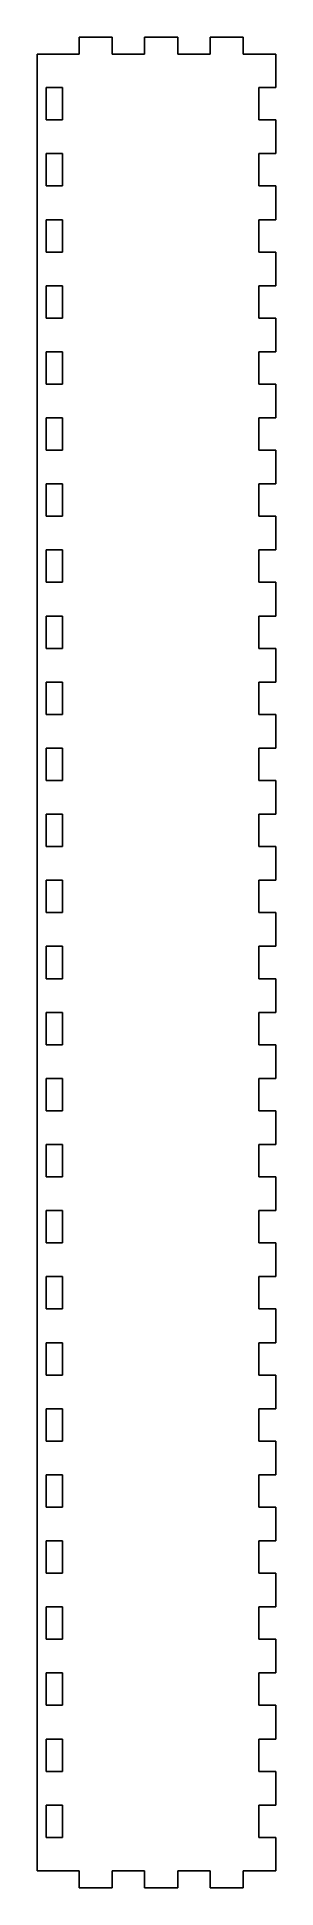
# Model space of a CAD drawing. Header units: millimetres. Extents: x -43 to 43, y -336 to 336.
import ezdxf

# ---------------------------------------------------------------- set-up
doc = ezdxf.new("R2010")
doc.units = ezdxf.units.MM
doc.layers.add('Shape2DView001', color=7, linetype='CONTINUOUS')

msp = doc.modelspace()

# ---------------------------------------------------------------- linework, layer by layer
at = {"layer": 'Shape2DView001'}
for p, q in [((-28.0565, 336.25), (-28.0565, 330)), ((-16.0565, 336.25), (-28.0565, 336.25)), ((-16.0565, 330), (-16.0565, 336.25)), ((-4.3065, 336.25), (-4.3065, 330)), ((7.6935, 336.25), (-4.3065, 336.25)), ((7.6935, 330), (7.6935, 336.25)), ((19.4435, 336.25), (19.4435, 330)), ((31.4435, 336.25), (19.4435, 336.25)), ((31.4435, 330), (31.4435, 336.25)), ((-43.3185, 330), (-43.3185, -330)), ((-28.0565, 330), (-43.3185, 330)), ((-4.3065, 330), (-16.0565, 330)), ((19.4435, 330), (7.6935, 330)), ((31.4435, 330), (43.3185, 330)), ((43.3185, 317.875), (43.3185, 330)), ((-40.016, 317.875), (-40.016, 306.125)), ((-34.141, 317.875), (-40.016, 317.875)), ((-34.141, 306.125), (-34.141, 317.875)), ((43.3185, 317.875), (37.0685, 317.875)), ((37.0685, 317.875), (37.0685, 306.125)), ((-40.016, 306.125), (-34.141, 306.125)), ((37.0685, 306.125), (43.3185, 306.125)), ((43.3185, 293.875), (43.3185, 306.125)), ((-40.016, 293.875), (-40.016, 282.125)), ((-34.141, 293.875), (-40.016, 293.875)), ((-34.141, 282.125), (-34.141, 293.875)), ((43.3185, 293.875), (37.0685, 293.875)), ((37.0685, 293.875), (37.0685, 282.125)), ((-40.016, 282.125), (-34.141, 282.125)), ((37.0685, 282.125), (43.3185, 282.125)), ((43.3185, 269.875), (43.3185, 282.125)), ((-40.016, 269.875), (-40.016, 258.125)), ((-34.141, 269.875), (-40.016, 269.875)), ((-34.141, 258.125), (-34.141, 269.875)), ((43.3185, 269.875), (37.0685, 269.875)), ((37.0685, 269.875), (37.0685, 258.125)), ((-40.016, 258.125), (-34.141, 258.125)), ((37.0685, 258.125), (43.3185, 258.125)), ((43.3185, 245.875), (43.3185, 258.125)), ((-40.016, 245.875), (-40.016, 234.125)), ((-34.141, 245.875), (-40.016, 245.875)), ((-34.141, 234.125), (-34.141, 245.875)), ((43.3185, 245.875), (37.0685, 245.875)), ((37.0685, 245.875), (37.0685, 234.125)), ((-40.016, 234.125), (-34.141, 234.125)), ((37.0685, 234.125), (43.3185, 234.125)), ((43.3185, 221.875), (43.3185, 234.125)), ((-40.016, 221.875), (-40.016, 210.125)), ((-34.141, 221.875), (-40.016, 221.875)), ((-34.141, 210.125), (-34.141, 221.875)), ((43.3185, 221.875), (37.0685, 221.875)), ((37.0685, 221.875), (37.0685, 210.125)), ((-40.016, 210.125), (-34.141, 210.125)), ((37.0685, 210.125), (43.3185, 210.125)), ((43.3185, 197.875), (43.3185, 210.125)), ((-40.016, 197.875), (-40.016, 186.125)), ((-34.141, 197.875), (-40.016, 197.875)), ((-34.141, 186.125), (-34.141, 197.875)), ((43.3185, 197.875), (37.0685, 197.875)), ((37.0685, 197.875), (37.0685, 186.125)), ((-40.016, 186.125), (-34.141, 186.125)), ((37.0685, 186.125), (43.3185, 186.125)), ((43.3185, 173.875), (43.3185, 186.125)), ((-40.016, 173.875), (-40.016, 162.125)), ((-34.141, 173.875), (-40.016, 173.875)), ((-34.141, 162.125), (-34.141, 173.875)), ((43.3185, 173.875), (37.0685, 173.875)), ((37.0685, 173.875), (37.0685, 162.125)), ((-40.016, 162.125), (-34.141, 162.125)), ((37.0685, 162.125), (43.3185, 162.125)), ((43.3185, 149.875), (43.3185, 162.125)), ((-40.016, 149.875), (-40.016, 138.125)), ((-34.141, 149.875), (-40.016, 149.875)), ((-34.141, 138.125), (-34.141, 149.875)), ((43.3185, 149.875), (37.0685, 149.875)), ((37.0685, 149.875), (37.0685, 138.125)), ((-40.016, 138.125), (-34.141, 138.125)), ((37.0685, 138.125), (43.3185, 138.125)), ((43.3185, 125.875), (43.3185, 138.125)), ((-40.016, 125.875), (-40.016, 114.125)), ((-34.141, 125.875), (-40.016, 125.875)), ((-34.141, 114.125), (-34.141, 125.875)), ((43.3185, 125.875), (37.0685, 125.875)), ((37.0685, 125.875), (37.0685, 114.125)), ((-40.016, 114.125), (-34.141, 114.125)), ((37.0685, 114.125), (43.3185, 114.125)), ((43.3185, 101.875), (43.3185, 114.125)), ((-40.016, 101.875), (-40.016, 90.125)), ((-34.141, 101.875), (-40.016, 101.875)), ((-34.141, 90.125), (-34.141, 101.875)), ((43.3185, 101.875), (37.0685, 101.875)), ((37.0685, 101.875), (37.0685, 90.125)), ((-40.016, 90.125), (-34.141, 90.125)), ((37.0685, 90.125), (43.3185, 90.125)), ((43.3185, 77.875), (43.3185, 90.125)), ((-40.016, 77.875), (-40.016, 66.125)), ((-34.141, 77.875), (-40.016, 77.875)), ((-34.141, 66.125), (-34.141, 77.875)), ((37.0685, 77.875), (37.0685, 66.125)), ((43.3185, 77.875), (37.0685, 77.875)), ((-40.016, 66.125), (-34.141, 66.125)), ((37.0685, 66.125), (43.3185, 66.125)), ((43.3185, 53.875), (43.3185, 66.125)), ((-40.016, 53.875), (-40.016, 42.125)), ((-34.141, 53.875), (-40.016, 53.875)), ((-34.141, 42.125), (-34.141, 53.875)), ((37.0685, 53.875), (37.0685, 42.125)), ((43.3185, 53.875), (37.0685, 53.875)), ((-40.016, 42.125), (-34.141, 42.125)), ((37.0685, 42.125), (43.3185, 42.125)), ((43.3185, 29.875), (43.3185, 42.125)), ((-40.016, 29.875), (-40.016, 18.125)), ((-34.141, 29.875), (-40.016, 29.875)), ((-34.141, 18.125), (-34.141, 29.875)), ((37.0685, 29.875), (37.0685, 18.125)), ((43.3185, 29.875), (37.0685, 29.875)), ((-40.016, 18.125), (-34.141, 18.125)), ((37.0685, 18.125), (43.3185, 18.125)), ((43.3185, 5.875), (43.3185, 18.125)), ((-40.016, 5.875), (-40.016, -5.875)), ((-34.141, 5.875), (-40.016, 5.875)), ((-34.141, -5.875), (-34.141, 5.875)), ((37.0685, 5.875), (37.0685, -5.875)), ((43.3185, 5.875), (37.0685, 5.875)), ((-40.016, -5.875), (-34.141, -5.875)), ((37.0685, -5.875), (43.3185, -5.875)), ((43.3185, -18.125), (43.3185, -5.875)), ((-40.016, -18.125), (-40.016, -29.875)), ((-34.141, -18.125), (-40.016, -18.125)), ((-34.141, -29.875), (-34.141, -18.125)), ((37.0685, -18.125), (37.0685, -29.875)), ((43.3185, -18.125), (37.0685, -18.125)), ((-40.016, -29.875), (-34.141, -29.875)), ((37.0685, -29.875), (43.3185, -29.875)), ((43.3185, -42.125), (43.3185, -29.875)), ((-40.016, -42.125), (-40.016, -53.875)), ((-34.141, -42.125), (-40.016, -42.125)), ((-34.141, -53.875), (-34.141, -42.125)), ((37.0685, -42.125), (37.0685, -53.875)), ((43.3185, -42.125), (37.0685, -42.125)), ((-40.016, -53.875), (-34.141, -53.875)), ((37.0685, -53.875), (43.3185, -53.875)), ((43.3185, -66.125), (43.3185, -53.875)), ((-40.016, -66.125), (-40.016, -77.875)), ((-34.141, -66.125), (-40.016, -66.125)), ((-34.141, -77.875), (-34.141, -66.125)), ((37.0685, -66.125), (37.0685, -77.875)), ((43.3185, -66.125), (37.0685, -66.125)), ((-40.016, -77.875), (-34.141, -77.875)), ((37.0685, -77.875), (43.3185, -77.875)), ((43.3185, -90.125), (43.3185, -77.875)), ((-40.016, -90.125), (-40.016, -101.875)), ((-34.141, -90.125), (-40.016, -90.125)), ((-34.141, -101.875), (-34.141, -90.125)), ((37.0685, -90.125), (37.0685, -101.875)), ((43.3185, -90.125), (37.0685, -90.125)), ((-40.016, -101.875), (-34.141, -101.875)), ((37.0685, -101.875), (43.3185, -101.875)), ((43.3185, -114.125), (43.3185, -101.875)), ((-40.016, -114.125), (-40.016, -125.875)), ((-34.141, -114.125), (-40.016, -114.125)), ((-34.141, -125.875), (-34.141, -114.125)), ((37.0685, -114.125), (37.0685, -125.875)), ((43.3185, -114.125), (37.0685, -114.125)), ((-40.016, -125.875), (-34.141, -125.875)), ((37.0685, -125.875), (43.3185, -125.875)), ((43.3185, -138.125), (43.3185, -125.875)), ((-40.016, -138.125), (-40.016, -149.875)), ((-34.141, -138.125), (-40.016, -138.125)), ((-34.141, -149.875), (-34.141, -138.125)), ((37.0685, -138.125), (37.0685, -149.875)), ((43.3185, -138.125), (37.0685, -138.125)), ((-40.016, -149.875), (-34.141, -149.875)), ((37.0685, -149.875), (43.3185, -149.875)), ((43.3185, -162.125), (43.3185, -149.875)), ((-40.016, -162.125), (-40.016, -173.875)), ((-34.141, -162.125), (-40.016, -162.125)), ((-34.141, -173.875), (-34.141, -162.125)), ((37.0685, -162.125), (37.0685, -173.875)), ((43.3185, -162.125), (37.0685, -162.125)), ((-40.016, -173.875), (-34.141, -173.875)), ((37.0685, -173.875), (43.3185, -173.875)), ((43.3185, -186.125), (43.3185, -173.875)), ((-40.016, -186.125), (-40.016, -197.875)), ((-34.141, -186.125), (-40.016, -186.125)), ((-34.141, -197.875), (-34.141, -186.125)), ((37.0685, -186.125), (37.0685, -197.875)), ((43.3185, -186.125), (37.0685, -186.125)), ((-40.016, -197.875), (-34.141, -197.875)), ((37.0685, -197.875), (43.3185, -197.875)), ((43.3185, -210.125), (43.3185, -197.875)), ((-40.016, -210.125), (-40.016, -221.875)), ((-34.141, -210.125), (-40.016, -210.125)), ((-34.141, -221.875), (-34.141, -210.125)), ((37.0685, -210.125), (37.0685, -221.875)), ((43.3185, -210.125), (37.0685, -210.125)), ((-40.016, -221.875), (-34.141, -221.875)), ((37.0685, -221.875), (43.3185, -221.875)), ((43.3185, -234.125), (43.3185, -221.875)), ((-40.016, -234.125), (-40.016, -245.875)), ((-34.141, -234.125), (-40.016, -234.125)), ((-34.141, -245.875), (-34.141, -234.125)), ((37.0685, -234.125), (37.0685, -245.875)), ((43.3185, -234.125), (37.0685, -234.125)), ((-40.016, -245.875), (-34.141, -245.875)), ((37.0685, -245.875), (43.3185, -245.875)), ((43.3185, -258.125), (43.3185, -245.875)), ((-40.016, -258.125), (-40.016, -269.875)), ((-34.141, -258.125), (-40.016, -258.125)), ((-34.141, -269.875), (-34.141, -258.125)), ((37.0685, -258.125), (37.0685, -269.875)), ((43.3185, -258.125), (37.0685, -258.125)), ((-40.016, -269.875), (-34.141, -269.875)), ((37.0685, -269.875), (43.3185, -269.875)), ((43.3185, -282.125), (43.3185, -269.875)), ((-40.016, -282.125), (-40.016, -293.875)), ((-34.141, -282.125), (-40.016, -282.125)), ((-34.141, -293.875), (-34.141, -282.125)), ((37.0685, -282.125), (37.0685, -293.875)), ((43.3185, -282.125), (37.0685, -282.125)), ((-40.016, -293.875), (-34.141, -293.875)), ((37.0685, -293.875), (43.3185, -293.875)), ((43.3185, -306.125), (43.3185, -293.875)), ((-40.016, -306.125), (-40.016, -317.875)), ((-34.141, -306.125), (-40.016, -306.125)), ((-34.141, -317.875), (-34.141, -306.125)), ((37.0685, -306.125), (37.0685, -317.875)), ((43.3185, -306.125), (37.0685, -306.125)), ((-40.016, -317.875), (-34.141, -317.875)), ((37.0685, -317.875), (43.3185, -317.875)), ((43.3185, -330), (43.3185, -317.875)), ((-28.0565, -330), (-43.3185, -330)), ((-28.0565, -336.25), (-28.0565, -330)), ((-28.0565, -336.25), (-16.0565, -336.25)), ((-4.3065, -330), (-16.0565, -330)), ((-16.0565, -330), (-16.0565, -336.25)), ((-4.3065, -336.25), (-4.3065, -330)), ((-4.3065, -336.25), (7.6935, -336.25)), ((19.4435, -330), (7.6935, -330)), ((7.6935, -330), (7.6935, -336.25)), ((19.4435, -336.25), (19.4435, -330)), ((19.4435, -336.25), (31.4435, -336.25)), ((43.3185, -330), (31.4435, -330)), ((31.4435, -330), (31.4435, -336.25))]:
    msp.add_line(p, q, dxfattribs=at)

doc.saveas('drawing.dxf')
